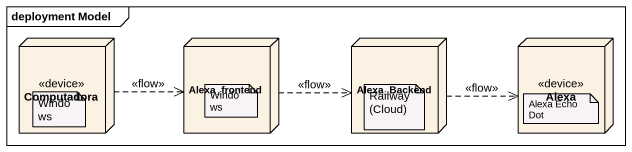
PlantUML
@startuml
mainframe deployment Model
node Computadora <<device>>
node Alexa_frontend
node Alexa_Backend
node Alexa <<device>>
Computadora .right.> Alexa_frontend : <<flow>>
Alexa_frontend .right.> Alexa_Backend : <<flow>>
Alexa_Backend .right.> Alexa : <<flow>>
note bottom of Computadora : Windows
note bottom of Alexa_frontend : Windows
note bottom of Alexa_Backend : Railway (Cloud)
note bottom of Alexa : Alexa Echo Dot
@enduml
